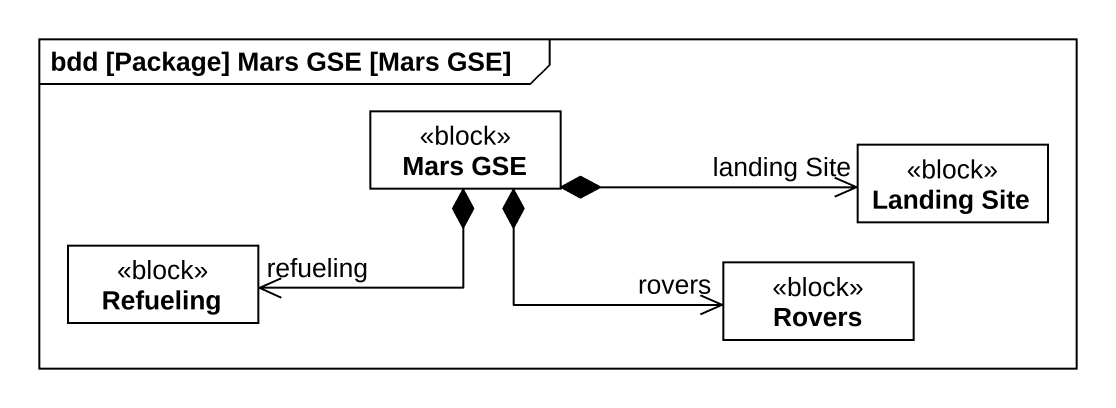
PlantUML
@startuml
mainframe bdd [Package] Mars GSE [Mars GSE]
hide circle
hide empty members
class "Mars GSE" as Mars_GSE <<block>>
class "Landing Site" as Landing_Site <<block>>
class Refueling <<block>>
class Rovers <<block>>
Mars_GSE *-right-> "landing Site" Landing_Site
Mars_GSE *-left-> "refueling" Refueling
Mars_GSE *-right-> "rovers" Rovers
@enduml
